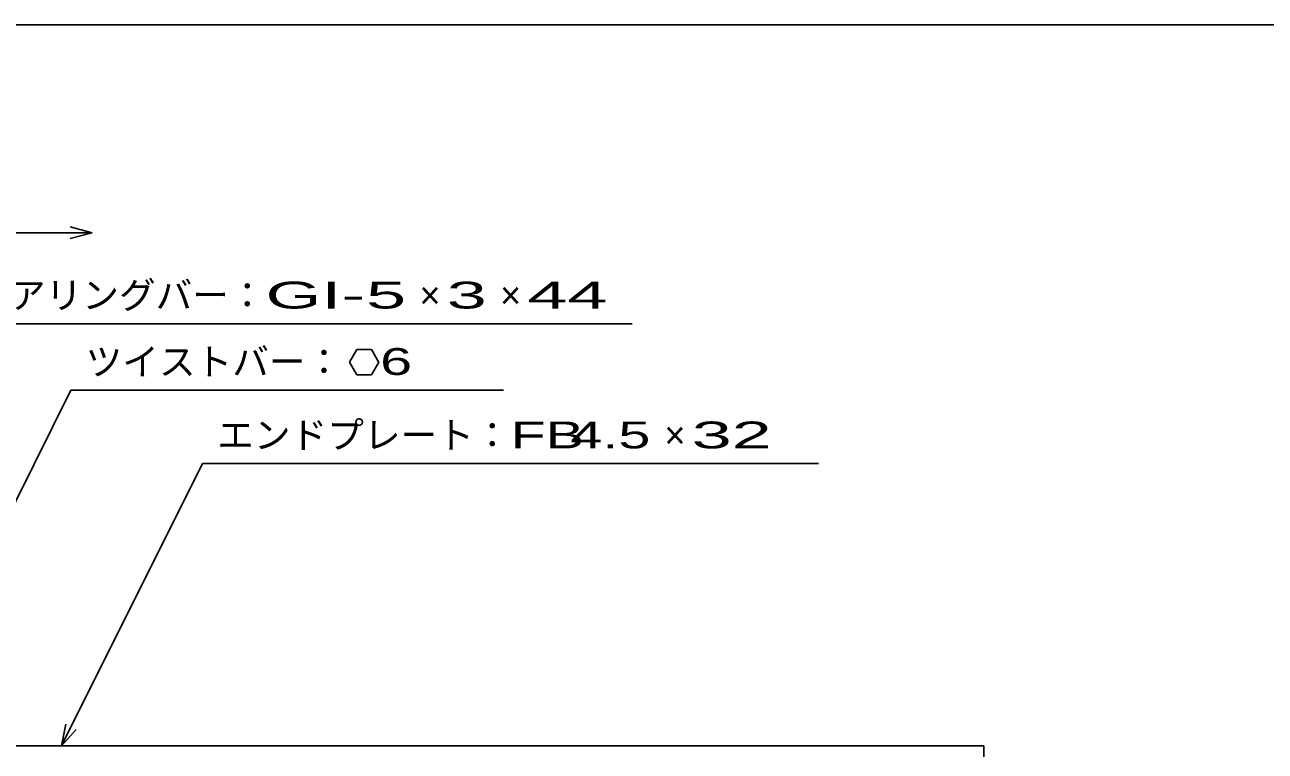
# Model space of a CAD drawing. Units: millimetres, scale not verified. Extents: x -1092 to 1039, y -770 to 632.
# Drawn here: x -644 to -136, y 335 to 632 of the extents above; entities that cross this region are included whole.
import ezdxf
from ezdxf.enums import TextEntityAlignment as Align

# ---------------------------------------------------------------- set-up
doc = ezdxf.new("R2010")
doc.units = ezdxf.units.MM
doc.header["$LTSCALE"] = 6
for name, color, linetype, lineweight in [('0_2', 150, 'Continuous', 25), ('16', 3, 'Continuous', 25), ('22', 4, 'Continuous', 25)]:
    doc.layers.add(name, color=color, linetype=linetype, lineweight=lineweight)
doc.styles.add('ベクトル', font='')
doc.styles.get('ベクトル').set_extended_font_data('ベクトル')

msp = doc.modelspace()

# ---------------------------------------------------------------- linework, layer by layer
at = {"layer": '0_2'}
msp.add_line((-1037.4, 632.1), (1038.6, 632.1), dxfattribs=at)
at = {"layer": '16'}
for p, q in [((-856, 337), (-251, 337)), ((-251, 337), (-251, 332.5))]:
    msp.add_line(p, q, dxfattribs=at)
at = {"layer": '22'}
for p, q in [((-616, 547), (-625, 549.4)), ((-796, 547), (-616, 547)), ((-625, 544.6), (-616, 547)), ((-671, 509.75), (-395, 509.75)), ((-507.625, 499.159), (-510.625, 493.963)), ((-501.625, 499.159), (-507.625, 499.159)), ((-498.625, 493.9), (-501.625, 499.159)), ((-510.625, 493.963), (-507.625, 488.767)), ((-501.625, 488.767), (-498.625, 493.963)), ((-507.625, 488.767), (-501.625, 488.767)), ((-718.5, 294.75), (-624.625, 482.5)), ((-624.625, 482.5), (-447.625, 482.5)), ((-628.5, 337), (-570.75, 452.5)), ((-570.75, 452.5), (-318.75, 452.5)), ((-628.5, 337), (-626.7, 345.76)), ((-628.5, 337), (-622.5, 343.6))]:
    msp.add_line(p, q, dxfattribs=at)

# ---------------------------------------------------------------- texts
at = {"layer": '22', "color": 2, "style": 'ベクトル'}
for s, p in [('ベアリングバー：', (-665, 521.45)), ('×', (-482, 521.45)), ('×', (-449, 521.45)), ('ツイストバー：', (-618.625, 494.2)), ('エンドプレート：', (-564.75, 464.2)), ('×', (-381.75, 464.2))]:
    msp.add_text(s, height=11, dxfattribs=at).set_placement(p, align=Align.MIDDLE_LEFT)
for s, width, p in [('GI-', 2, (-545, 521.45)), (' 5 ', 2, (-512, 521.45)), (' 3 ', 2, (-479, 521.45)), (' 44 ', 2, (-446, 521.45)), (' 6', 1.6, (-504.625, 494.263)), ('FB', 1.6, (-444.75, 464.2)), (' 4.5 ', 1.6, (-426.75, 464.2)), (' 32 ', 2, (-378.75, 464.2))]:
    msp.add_text(s, height=11, dxfattribs=dict(at, width=width)).set_placement(p, align=Align.MIDDLE_LEFT)

doc.saveas('drawing.dxf')
